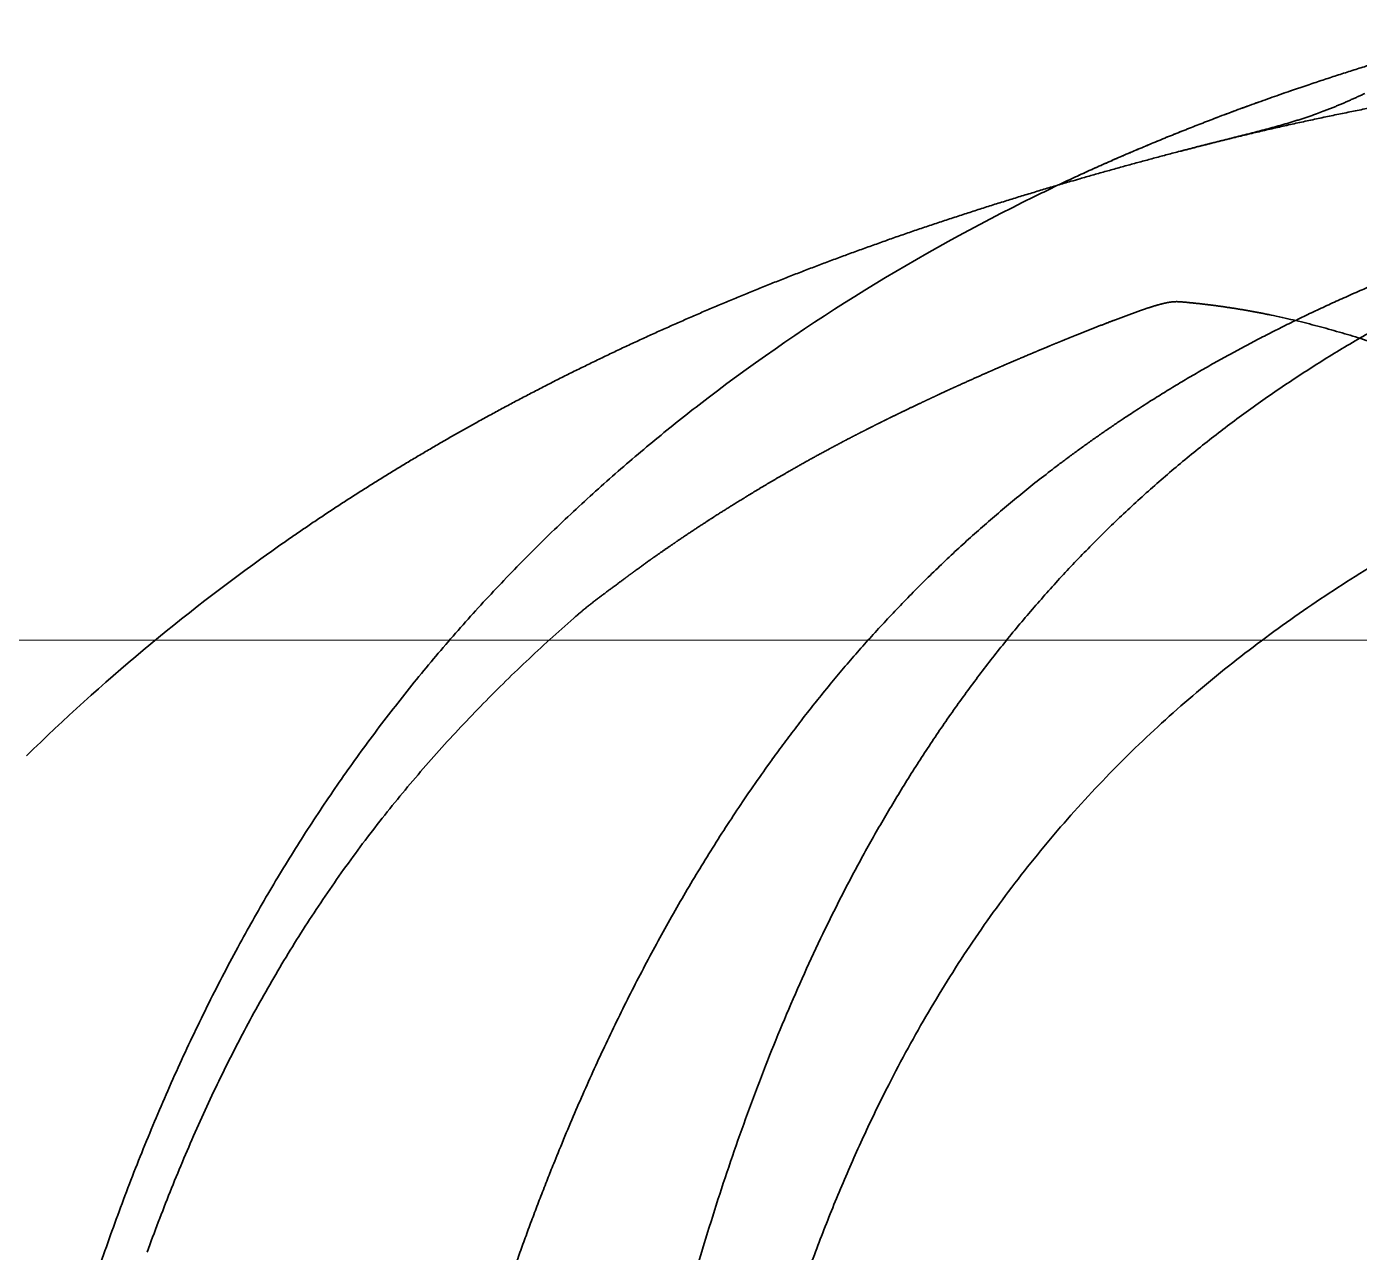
# Model space of a CAD drawing. Header units: millimetres. Extents: x 120 to 10915, y 515 to 8014.
# Drawn here: x 669.9 to 836.9, y 3151.7 to 3305.4 of the extents above; entities that cross this region are included whole.
import ezdxf

# ---------------------------------------------------------------- set-up
doc = ezdxf.new("R2010")
doc.units = ezdxf.units.MM
doc.layers.get('0').update_dxf_attribs({"lineweight": 13})
doc.layers.add('201_Dimensions', color=7, linetype='Continuous', lineweight=13)
doc.layers.add('206_Cab_side_and_top_view', color=7, linetype='Continuous', lineweight=13)

# ---------------------------------------------------------------- blocks, each defined once
blk = doc.blocks.new('2485230_1')
at = {"layer": '206_Cab_side_and_top_view', "color": 3, "lineweight": 18}
for centre, radius, start, end in [((933.54, 821.05), 323.85, 108.1692, 109.4287), ((926.47, 841.1), 302.58, 109.4281, 110.8078), ((820.58, 1121.33), 3.06, 112.7717, 121.3747)]:
    blk.add_arc(centre, radius, start, end, dxfattribs=at)
at = {"layer": '206_Cab_side_and_top_view', "color": 3, "lineweight": 35}
blk.add_ellipse((841.13, 1022.67), major_axis=(143.93, 70.53), ratio=0.635762, start_param=1.572167, end_param=1.874665, dxfattribs=at)
for points, degree, knots in [([(819.39, 1124.15), (819.77, 1124.3), (820.54, 1124.59), (821.69, 1125.02), (822.84, 1125.44), (823.99, 1125.85), (825.13, 1126.26), (826.27, 1126.67), (827.4, 1127.06), (828.5, 1127.44), (829.55, 1127.8), (830.52, 1128.13), (831.45, 1128.44), (832.32, 1128.73), (833.19, 1129.01), (834.06, 1129.3), (834.93, 1129.58), (835.8, 1129.85), (836.67, 1130.13), (837.62, 1130.43), (838.66, 1130.75), (839.77, 1131.09), (840.89, 1131.43), (842, 1131.76), (843.11, 1132.09), (844.22, 1132.42), (845.33, 1132.74), (846.07, 1132.95), (846.44, 1133.05)], 3, [0, 0, 0, 0, 1.234799, 2.462962, 3.685302, 4.902364, 6.114785, 7.322377, 8.526149, 9.725553, 10.800502, 11.872288, 12.794959, 13.715511, 14.634054, 15.550693, 16.465273, 17.378149, 18.288776, 19.197874, 20.368111, 21.535176, 22.699587, 23.861111, 25.020509, 26.17712, 27.33095, 28.482584, 28.482584, 28.482584, 28.482584]), ([(796.09, 1114.08), (796.43, 1114.24), (797.09, 1114.57), (798.09, 1115.05), (799.08, 1115.53), (800.07, 1116), (801.06, 1116.46), (802.05, 1116.91), (803.04, 1117.37), (804.02, 1117.81), (805, 1118.25), (805.98, 1118.68), (806.96, 1119.11), (807.93, 1119.53), (808.9, 1119.94), (809.87, 1120.35), (810.83, 1120.76), (811.79, 1121.15), (812.75, 1121.55), (813.7, 1121.93), (814.66, 1122.32), (815.61, 1122.69), (816.56, 1123.07), (817.5, 1123.43), (818.45, 1123.8), (819.08, 1124.04), (819.39, 1124.15)], 3, [0, 0, 0, 0, 1.111409, 2.218489, 3.321111, 4.419166, 5.512566, 6.601242, 7.685141, 8.76423, 9.838443, 10.907822, 11.972375, 13.032126, 14.086836, 15.13682, 16.181784, 17.222141, 18.257679, 19.288778, 20.31554, 21.338085, 22.356695, 23.371369, 24.383029, 25.391114, 25.391114, 25.391114, 25.391114]), ([(702.41, 820.27), (703.37, 831.44), (704.39, 842.61), (705.51, 853.77), (708.26, 878.37), (711.88, 902.87), (714.19, 916.22), (720.47, 946.98), (729.36, 977.1), (735.46, 993.95), (747.02, 1019.48), (762.33, 1042.84), (768.38, 1050.93), (782.29, 1066.99), (798.52, 1080.69), (807.62, 1087.12), (822.2, 1095.69), (837.57, 1102.69), (842.89, 1104.92), (848.28, 1107), (853.7, 1108.97)], 5, [0, 0, 0, 0, 0, 0, 56.059572, 56.059572, 56.059572, 123.80147, 123.80147, 123.80147, 212.895172, 212.895172, 212.895172, 263.237066, 263.237066, 263.237066, 318.777392, 318.777392, 318.777392, 347.615818, 347.615818, 347.615818, 347.615818, 347.615818, 347.615818]), ([(742.88, 931.77), (743.23, 933.74), (743.96, 937.67), (745.1, 943.55), (746.31, 949.39), (747.57, 955.19), (748.9, 960.95), (750.3, 966.67), (751.78, 972.34), (753.34, 977.96), (754.98, 983.53), (756.71, 989.04), (758.53, 994.47), (760.44, 999.83), (762.44, 1005.11), (764.54, 1010.31), (766.75, 1015.43), (769.05, 1020.46), (771.47, 1025.41), (774.01, 1030.28), (776.67, 1035.06), (779.46, 1039.76), (782.38, 1044.38), (785.43, 1048.9), (788.63, 1053.32), (791.96, 1057.65), (795.45, 1061.87), (799.09, 1065.99), (802.88, 1070), (806.84, 1073.9), (810.98, 1077.7), (815.3, 1081.39), (819.81, 1084.96), (824.5, 1088.41), (829.37, 1091.72), (834.42, 1094.9), (839.65, 1097.93), (843.24, 1099.83), (845.06, 1100.76)], 3, [0, 0, 0, 0, 6.013187, 12.000399, 17.961559, 23.896973, 29.807247, 35.693226, 41.555999, 47.393789, 53.200506, 58.971208, 64.702468, 70.392346, 76.040427, 81.647807, 87.217096, 92.752266, 98.258663, 103.742966, 109.213204, 114.6765, 120.134328, 125.588799, 131.043625, 136.503861, 141.975678, 147.466148, 152.983074, 158.538152, 164.148326, 169.826556, 175.579339, 181.402425, 187.289773, 193.246886, 199.288674, 205.42583, 205.42583, 205.42583, 205.42583]), ([(755.28, 1088.88), (754.28, 1088.12), (752.3, 1086.58), (749.37, 1084.23), (746.48, 1081.82), (743.63, 1079.37), (740.81, 1076.86), (738.04, 1074.31), (735.32, 1071.71), (732.63, 1069.05), (730, 1066.35), (727.41, 1063.6), (724.86, 1060.8), (722.37, 1057.95), (719.93, 1055.06), (717.53, 1052.11), (715.19, 1049.13), (712.91, 1046.1), (710.67, 1043.03), (708.49, 1039.92), (706.37, 1036.76), (704.3, 1033.57), (702.28, 1030.35), (700.33, 1027.09), (698.42, 1023.79), (697.19, 1021.57), (696.58, 1020.45)], 3, [0, 0, 0, 0, 3.760233, 7.520165, 11.280839, 15.043675, 18.808864, 22.576668, 26.347234, 30.1207, 33.89689, 37.676036, 41.45794, 45.242807, 49.030421, 52.820897, 56.613971, 60.409599, 64.207384, 68.007004, 71.808257, 75.61076, 79.414327, 83.21914, 87.025767, 90.835429, 90.835429, 90.835429, 90.835429]), ([(696.58, 1020.45), (695.24, 1017.99), (692.64, 1013.01), (689.01, 1005.4), (685.64, 997.67), (682.52, 989.86), (679.64, 981.96), (676.98, 974.01), (674.53, 965.98), (672.27, 957.89), (670.19, 949.73), (668.27, 941.52), (666.51, 933.27), (664.88, 925), (663.39, 916.7), (662, 908.38), (660.72, 900.04), (659.53, 891.68), (658.42, 883.32), (657.38, 874.94), (656.41, 866.56), (655.49, 858.17), (654.61, 849.78), (653.79, 841.38), (653, 832.97), (652.49, 827.37), (652.24, 824.57)], 3, [0, 0, 0, 0, 8.419401, 16.845157, 25.277299, 33.715455, 42.096765, 50.482904, 58.873191, 67.266937, 75.6947, 84.124744, 92.556613, 100.989968, 109.424523, 117.860177, 126.296768, 134.734272, 143.172549, 151.611498, 160.050886, 168.490564, 176.930333, 185.370164, 193.810269, 202.251325, 202.251325, 202.251325, 202.251325])]:
    blk.add_open_spline(points, degree=degree, knots=knots, dxfattribs=at)
at = {"layer": '206_Cab_side_and_top_view', "color": 3, "lineweight": 18}
blk.add_open_spline([(801.73, 1116.72), (803.48, 1117.53), (805.24, 1118.31), (806.99, 1119.08), (810.45, 1120.56), (813.89, 1121.97), (815.59, 1122.64), (817.29, 1123.3), (818.98, 1123.95)], degree=5, knots=[0, 0, 0, 0, 0, 0, 15.042517, 15.042517, 15.042517, 29.811233, 29.811233, 29.811233, 29.811233, 29.811233, 29.811233], dxfattribs=at)
blk = doc.blocks.new('2409089_1')
at = {"layer": '206_Cab_side_and_top_view', "color": 3, "lineweight": 35}
blk.add_ellipse((1006.33, 749.5), major_axis=(362.72, -264.12), ratio=0.73371, start_param=2.901025, end_param=3.01975, dxfattribs=at)
for points, degree, knots in [([(605.01, 1050.59), (605.88, 1052.93), (607.68, 1057.6), (610.54, 1064.52), (613.59, 1071.37), (616.85, 1078.12), (620.31, 1084.77), (624, 1091.29), (627.93, 1097.68), (632.1, 1103.9), (636.54, 1109.95), (641.24, 1115.79), (646.21, 1121.42), (651.44, 1126.8), (656.93, 1131.92), (662.67, 1136.76), (668.64, 1141.32), (672.77, 1144.17), (674.87, 1145.54)], 3, [0, 0, 0, 0, 7.494958, 14.989719, 22.484006, 29.977967, 37.471406, 44.965099, 52.459297, 59.954274, 67.450085, 74.947507, 82.447093, 89.949424, 97.452442, 104.95911, 112.47491, 119.995235, 119.995235, 119.995235, 119.995235]), ([(832.38, 1124.81), (832.53, 1124.86), (832.83, 1124.98), (833.28, 1125.16), (833.73, 1125.34), (834.17, 1125.52), (834.61, 1125.7), (835.04, 1125.89), (835.47, 1126.08), (835.9, 1126.27), (836.32, 1126.46), (836.74, 1126.65), (837.17, 1126.84), (837.45, 1126.97), (837.59, 1127.04)], 3, [0, 0, 0, 0, 0.484678, 0.967587, 1.448096, 1.925873, 2.40061, 2.872424, 3.341448, 3.807866, 4.271949, 4.735562, 5.200896, 5.671072, 5.671072, 5.671072, 5.671072]), ([(832.38, 1124.81), (832.1, 1124.7), (831.64, 1124.53), (831.01, 1124.3), (830.49, 1124.12), (829.98, 1123.95), (829.49, 1123.79), (828.99, 1123.64), (828.49, 1123.48), (827.98, 1123.33), (827.48, 1123.18), (826.97, 1123.04), (826.64, 1122.94), (826.47, 1122.9)], 3, [0, 0, 0, 0, 0.8986, 1.461955, 2.030627, 2.546983, 3.066564, 3.588666, 4.11262, 4.637175, 5.162583, 5.688452, 6.214168, 6.214168, 6.214168, 6.214168]), ([(814.44, 1119.8), (814.61, 1119.84), (814.94, 1119.93), (815.43, 1120.06), (815.93, 1120.18), (816.43, 1120.31), (816.93, 1120.44), (817.42, 1120.57), (817.92, 1120.69), (818.42, 1120.82), (818.92, 1120.94), (819.42, 1121.07), (819.92, 1121.2), (820.43, 1121.32), (820.93, 1121.45), (821.43, 1121.58), (821.94, 1121.71), (822.44, 1121.83), (822.95, 1121.96), (823.45, 1122.09), (823.96, 1122.23), (824.46, 1122.36), (824.97, 1122.49), (825.47, 1122.62), (825.97, 1122.76), (826.3, 1122.85), (826.47, 1122.9)], 3, [0, 0, 0, 0, 0.513937, 1.026852, 1.539565, 2.052552, 2.566045, 3.080105, 3.594766, 4.109994, 4.625924, 5.142425, 5.65955, 6.177381, 6.696004, 7.215503, 7.735916, 8.257169, 8.779034, 9.301389, 9.823884, 10.346074, 10.867443, 11.387458, 11.905639, 12.421631, 12.421631, 12.421631, 12.421631]), ([(773.88, 1107.27), (774.44, 1107.48), (775.54, 1107.87), (777.2, 1108.47), (778.86, 1109.05), (780.53, 1109.63), (782.2, 1110.2), (783.87, 1110.76), (785.55, 1111.32), (787.23, 1111.87), (788.91, 1112.41), (790.6, 1112.95), (792.28, 1113.48), (793.97, 1114), (795.67, 1114.52), (797.36, 1115.03), (799.06, 1115.53), (800.56, 1115.97), (802.02, 1116.4), (803.43, 1116.8), (805, 1117.24), (806.57, 1117.68), (808.14, 1118.12), (809.71, 1118.54), (811.29, 1118.97), (812.86, 1119.39), (813.91, 1119.66), (814.44, 1119.8)], 3, [0, 0, 0, 0, 1.761631, 3.524068, 5.287284, 7.051254, 8.815982, 10.581414, 12.347525, 14.114293, 15.881701, 17.649724, 19.418344, 21.187544, 22.957311, 24.727631, 26.498497, 28.269901, 29.425188, 31.053025, 32.681313, 34.310057, 35.939261, 37.568977, 39.199173, 40.829864, 42.461091, 42.461091, 42.461091, 42.461091]), ([(735.38, 1090.64), (735.89, 1090.91), (736.92, 1091.43), (738.48, 1092.21), (740.04, 1092.97), (741.6, 1093.73), (743.17, 1094.48), (744.75, 1095.23), (746.33, 1095.96), (747.91, 1096.69), (749.5, 1097.41), (751.1, 1098.12), (752.7, 1098.82), (754.3, 1099.52), (755.91, 1100.21), (757.52, 1100.89), (759.14, 1101.56), (760.76, 1102.22), (762.39, 1102.88), (764.02, 1103.53), (765.65, 1104.17), (767.29, 1104.81), (768.94, 1105.44), (770.58, 1106.06), (772.23, 1106.67), (773.33, 1107.07), (773.88, 1107.27)], 3, [0, 0, 0, 0, 1.734681, 3.470789, 5.208289, 6.94715, 8.687369, 10.428891, 12.171686, 13.915728, 15.661012, 17.407491, 19.155139, 20.903933, 22.653869, 24.404902, 26.157007, 27.910162, 29.664376, 31.419592, 33.175786, 34.932934, 36.691049, 38.450071, 40.209973, 41.970733, 41.970733, 41.970733, 41.970733]), ([(814.87, 1100.89), (814.63, 1100.91), (814.38, 1100.93), (814.15, 1100.95), (813.44, 1100.94), (812.73, 1100.82), (812.22, 1100.69), (811.23, 1100.42), (810.25, 1100.1), (809.73, 1099.92), (807.92, 1099.28), (806.13, 1098.6), (804.92, 1098.14), (803.26, 1097.49), (801.61, 1096.82), (801.21, 1096.67), (800.82, 1096.51), (800.42, 1096.35)], 5, [0, 0, 0, 0, 0, 0, 1.234786, 1.234786, 1.234786, 3.606214, 3.606214, 3.606214, 6.404665, 6.404665, 6.404665, 13.190068, 13.190068, 13.190068, 15.315011, 15.315011, 15.315011, 15.315011, 15.315011, 15.315011]), ([(867.91, 1082.82), (861.25, 1086.43), (854.46, 1089.79), (847.5, 1092.85), (836.87, 1096.75), (825.89, 1099.35), (822.24, 1100.04), (818.56, 1100.56), (814.87, 1100.89)], 5, [0, 0, 0, 0, 0, 0, 37.867231, 37.867231, 37.867231, 56.407586, 56.407586, 56.407586, 56.407586, 56.407586, 56.407586]), ([(800.42, 1096.35), (800.13, 1096.23), (799.84, 1096.11), (799.56, 1096), (798.88, 1095.72), (798.21, 1095.44), (797.83, 1095.28), (797, 1094.94), (796.18, 1094.59), (795.74, 1094.41), (794.87, 1094.04), (794, 1093.67), (793.59, 1093.5), (793.11, 1093.29), (792.64, 1093.09), (792.6, 1093.07), (791.71, 1092.68), (790.82, 1092.3), (790.01, 1091.94), (788.34, 1091.2), (786.66, 1090.44), (785.85, 1090.07), (784.97, 1089.67), (784.1, 1089.26), (784.06, 1089.24), (784.03, 1089.23), (783.99, 1089.21)], 5, [0, 0, 0, 0, 0, 0, 1.58721, 1.58721, 1.58721, 3.688499, 3.688499, 3.688499, 6.07823, 6.07823, 6.07823, 8.455437, 8.455437, 8.455437, 8.683169, 8.683169, 8.683169, 13.363309, 13.363309, 13.363309, 18.019818, 18.019818, 18.019818, 18.224779, 18.224779, 18.224779, 18.224779, 18.224779, 18.224779]), ([(700.23, 1069.42), (700.69, 1069.75), (701.61, 1070.4), (702.99, 1071.37), (704.39, 1072.32), (705.79, 1073.28), (707.2, 1074.22), (708.62, 1075.16), (710.05, 1076.09), (711.48, 1077.01), (712.92, 1077.92), (714.37, 1078.82), (715.83, 1079.72), (717.29, 1080.61), (718.76, 1081.49), (720.24, 1082.36), (721.72, 1083.23), (723.21, 1084.08), (724.71, 1084.93), (726.22, 1085.77), (727.73, 1086.61), (729.25, 1087.43), (730.77, 1088.25), (732.3, 1089.05), (733.84, 1089.85), (734.86, 1090.38), (735.38, 1090.64)], 3, [0, 0, 0, 0, 1.687678, 3.377795, 5.070309, 6.765181, 8.462409, 10.16191, 11.863639, 13.567554, 15.273682, 16.981906, 18.692181, 20.404462, 22.118792, 23.835039, 25.553155, 27.273098, 28.994909, 30.718458, 32.443703, 34.170601, 35.899176, 37.629324, 39.361004, 41.094181, 41.094181, 41.094181, 41.094181]), ([(783.97, 1089.2), (783.31, 1088.89), (782.65, 1088.58), (782, 1088.27), (780.7, 1087.66), (779.41, 1087.03), (778.84, 1086.76), (777.9, 1086.3), (776.97, 1085.84), (776.67, 1085.69), (776.23, 1085.47), (775.79, 1085.24), (775.64, 1085.17), (775.33, 1085.01), (775.02, 1084.86), (774.93, 1084.81), (774.2, 1084.44), (773.48, 1084.07), (772.92, 1083.78), (772.08, 1083.34), (771.25, 1082.9), (770.97, 1082.75), (770.62, 1082.56), (770.28, 1082.37), (770.21, 1082.34), (768.54, 1081.44), (766.88, 1080.51), (765.28, 1079.61), (762.85, 1078.19), (760.44, 1076.73), (759.59, 1076.21), (757.75, 1075.08), (755.93, 1073.91), (754.94, 1073.28), (753.21, 1072.14), (751.49, 1070.98), (750.75, 1070.47), (749.56, 1069.65), (748.38, 1068.82), (747.92, 1068.49), (747.03, 1067.86), (746.15, 1067.21), (745.71, 1066.89), (745.27, 1066.57), (744.83, 1066.24)], 5, [0, 0, 0, 0, 0, 0, 3.656302, 3.656302, 3.656302, 7.255038, 7.255038, 7.255038, 8.928701, 8.928701, 8.928701, 9.765534, 9.765534, 9.765534, 10.682551, 10.682551, 10.682551, 13.884141, 13.884141, 13.884141, 15.474682, 15.474682, 15.474682, 15.872319, 15.872319, 15.872319, 25.050066, 25.050066, 25.050066, 30.040268, 30.040268, 30.040268, 35.901896, 35.901896, 35.901896, 40.423118, 40.423118, 40.423118, 43.146838, 43.146838, 43.146838, 45.886599, 45.886599, 45.886599, 45.886599, 45.886599, 45.886599]), ([(777.91, 1002.76), (779.48, 1005.85), (782.8, 1011.92), (788.33, 1020.72), (794.43, 1029.13), (801.09, 1037.11), (808.27, 1044.61), (815.94, 1051.62), (824.05, 1058.12), (832.53, 1064.11), (841.34, 1069.61), (850.43, 1074.64), (859.74, 1079.25), (866.07, 1082.05), (869.26, 1083.39)], 3, [0, 0, 0, 0, 10.381338, 20.762808, 31.144291, 41.525268, 51.906536, 62.28786, 72.669469, 83.050969, 93.433533, 103.815681, 114.198131, 124.581218, 124.581218, 124.581218, 124.581218]), ([(684.95, 981.75), (685.87, 984.29), (687.79, 989.34), (690.93, 996.82), (694.34, 1004.16), (698.05, 1011.35), (702.06, 1018.37), (706.38, 1025.2), (711.02, 1031.81), (715.96, 1038.19), (721.19, 1044.33), (726.69, 1050.22), (732.43, 1055.87), (736.41, 1059.49), (738.43, 1061.25)], 3, [0, 0, 0, 0, 8.111547, 16.214862, 24.310412, 32.398997, 40.481331, 48.557672, 56.628274, 64.6939, 72.755894, 80.815701, 88.874135, 96.931002, 96.931002, 96.931002, 96.931002]), ([(753.77, 925.38), (754.18, 927.6), (755.04, 932.04), (756.42, 938.67), (757.9, 945.29), (759.49, 951.88), (761.22, 958.43), (763.08, 964.95), (765.09, 971.43), (767.26, 977.85), (769.61, 984.2), (772.16, 990.49), (774.91, 996.68), (776.88, 1000.75), (777.91, 1002.76)], 3, [0, 0, 0, 0, 6.778621, 13.557182, 20.33573, 27.114202, 33.892478, 40.670644, 47.448765, 54.226842, 61.004822, 67.782711, 74.560466, 81.338146, 81.338146, 81.338146, 81.338146])]:
    blk.add_open_spline(points, degree=degree, knots=knots, dxfattribs=at)
for points in [[(814.44, 1119.8), (821.79, 1121.71), (829.17, 1123.5), (836.64, 1124.98), (844.1, 1126.46), (851.62, 1127.54)], [(738.43, 1061.25), (739.65, 1062.32), (740.88, 1063.38), (742.24, 1064.29), (743.53, 1065.27), (744.83, 1066.24)]]:
    blk.add_open_spline(points, degree=5, dxfattribs=at)
blk = doc.blocks.new('2454955_1')
at = {"layer": '206_Cab_side_and_top_view', "color": 3, "lineweight": 35}
blk.add_open_spline([(534.86, 937.31), (537.34, 950.28), (542.36, 973.56), (551.26, 1006.17), (560.85, 1034.61), (571.7, 1060.8), (583.89, 1084.77), (597.55, 1106.64), (612.76, 1126.45), (629.67, 1144.29), (648.35, 1160.18), (668.93, 1174.21), (691.48, 1186.44), (707.47, 1193.28), (715.77, 1196.43)], degree=3, knots=[0, 0, 0, 0, 39.576784, 71.42838, 101.355058, 129.583116, 156.375941, 181.951524, 206.831422, 231.181754, 255.540864, 280.267491, 305.765886, 332.381514, 332.381514, 332.381514, 332.381514], dxfattribs=at)
blk = doc.blocks.new('2458034_1')
at = {"layer": '206_Cab_side_and_top_view', "color": 3, "lineweight": 35}
for points, knots in [([(548.03, 930.44), (549.12, 937.98), (551.45, 953.05), (555.56, 975.55), (560.41, 997.93), (566.12, 1020.14), (572.88, 1042.09), (580.88, 1063.67), (590.38, 1084.69), (601.52, 1104.77), (614.41, 1123.67), (629.25, 1141.34), (646.16, 1157.52), (664.92, 1171.78), (685, 1183.85), (705.99, 1193.82), (727.74, 1202), (742.58, 1206.4), (750.06, 1208.38)], [0, 0, 0, 0, 22.854109, 45.728661, 68.617045, 91.529224, 114.496887, 137.498899, 160.536787, 183.615906, 206.320961, 229.059498, 252.703311, 276.380772, 299.613162, 322.842019, 346.03289, 369.241918, 369.241918, 369.241918, 369.241918]), ([(540.28, 842.28), (540.56, 845.83), (541.12, 852.92), (542.03, 863.54), (543, 874.14), (544.05, 884.74), (545.19, 895.34), (546.43, 905.93), (547.76, 916.53), (549.38, 928.47), (551.36, 941.75), (553.76, 956.34), (556.43, 970.88), (559.29, 984.84), (562.34, 998.2), (565.37, 1010.17), (568.47, 1021.27), (571.59, 1031.51), (574.97, 1041.69), (578.63, 1051.79), (582.6, 1061.78), (586.89, 1071.66), (591.52, 1081.4), (596.51, 1090.96), (601.88, 1100.33), (607.63, 1109.46), (613.78, 1118.34), (620.33, 1126.92), (627.29, 1135.18), (634.65, 1143.09), (642.42, 1150.62), (650.57, 1157.74), (659.09, 1164.45), (667.96, 1170.71), (677.15, 1176.52), (686.63, 1181.87), (696.35, 1186.77), (706.26, 1191.21), (716.3, 1195.23), (723.07, 1197.65), (726.46, 1198.8)], [0, 0, 0, 0, 10.681883, 21.336207, 31.981209, 42.628768, 53.285662, 63.954283, 74.633839, 85.321344, 100.114296, 114.904369, 129.686666, 144.462937, 157.628258, 170.800453, 181.495512, 192.202813, 202.925071, 213.66342, 224.417869, 235.186268, 245.965736, 256.752729, 267.544028, 278.336938, 289.130278, 299.92393, 310.719497, 321.519735, 332.328339, 343.149415, 353.986311, 364.840887, 375.712111, 386.594749, 397.477948, 408.343859, 419.166268, 429.909389, 429.909389, 429.909389, 429.909389]), ([(548.26, 841.66), (548.53, 845.19), (549.1, 852.26), (550, 862.83), (550.97, 873.39), (552.02, 883.93), (553.16, 894.46), (554.38, 904.99), (555.7, 915.5), (557.12, 926), (558.65, 936.49), (560.3, 946.95), (562.08, 957.38), (563.99, 967.77), (566.06, 978.12), (568.29, 988.43), (570.71, 998.69), (573.32, 1008.89), (576.15, 1019.03), (579.22, 1029.09), (582.53, 1039.07), (586.12, 1048.95), (590, 1058.72), (594.18, 1068.35), (598.68, 1077.82), (603.53, 1087.11), (608.73, 1096.19), (614.29, 1105.03), (620.23, 1113.61), (626.55, 1121.9), (633.26, 1129.86), (640.35, 1137.48), (647.83, 1144.73), (656.36, 1152.19), (665.12, 1158.98), (674.04, 1165.12), (682.25, 1170.22), (690.7, 1174.96), (696.47, 1177.87), (699.39, 1179.26)], [0, 0, 0, 0, 10.639362, 21.249622, 31.845504, 42.436913, 53.029407, 63.62518, 74.223673, 84.822584, 95.418497, 106.007884, 116.587741, 127.156647, 137.714152, 148.261069, 158.798557, 169.328221, 179.8518, 190.370526, 200.885179, 211.395883, 221.901379, 232.399568, 242.88769, 253.363035, 263.823586, 274.268336, 284.697763, 295.114139, 305.521195, 315.924302, 326.329838, 336.744641, 349.902621, 359.549159, 369.215765, 378.900856, 388.599011, 388.599011, 388.599011, 388.599011])]:
    blk.add_open_spline(points, degree=3, knots=knots, dxfattribs=at)
blk = doc.blocks.new('BLOCK109')
at = {"layer": '201_Dimensions', "color": 2, "lineweight": 18}
blk.add_line((1950, 1058.5), (393, 1058.5), dxfattribs=at)

msp = doc.modelspace()

# ---------------------------------------------------------------- block references
at = {"color": 7, "lineweight": 35}
for name in ['2409089_1', '2458034_1', '2454955_1', '2485230_1']:
    msp.add_blockref(name, (0, 2170), dxfattribs=at)
at = {"layer": '201_Dimensions', "lineweight": 0}
msp.add_blockref('BLOCK109', (0, 2170), dxfattribs=at)

doc.saveas('drawing.dxf')
